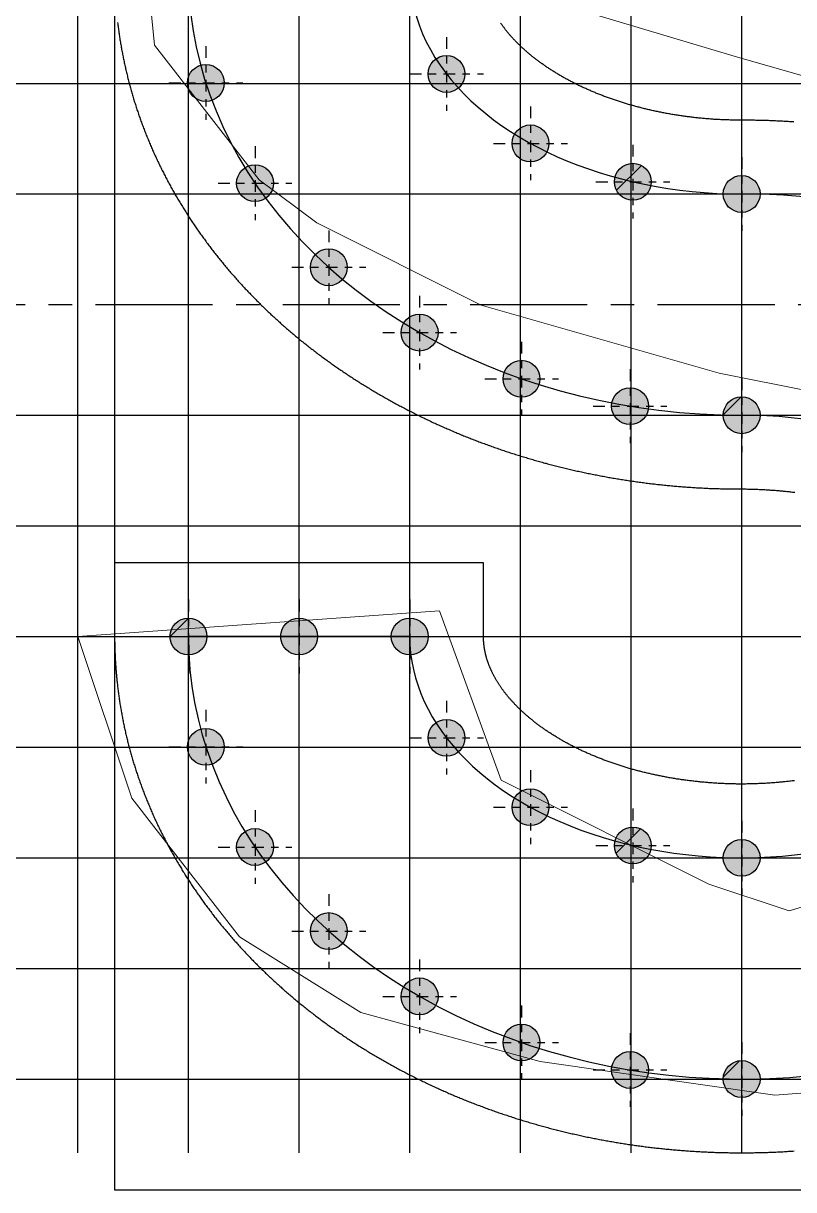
# Model space of a CAD drawing. Header units: millimetres. Extents: x 0 to 4525, y 0 to 244.
# Drawn here: x 143.26 to 153.7, y 25.5 to 41.31 of the extents above; entities that cross this region are included whole.
import ezdxf

# ---------------------------------------------------------------- set-up
doc = ezdxf.new("R2010")
doc.units = ezdxf.units.MM
doc.linetypes.add('CENTER', pattern=[50.8, 31.75, -6.35, 6.35, -6.35])
for name, color, linetype in [('pixel lines', 170, 'Continuous'), ('PixelCenter', 116, 'Continuous'), ('Pixels', 90, 'Continuous')]:
    doc.layers.add(name, color=color, linetype=linetype)
doc.layers.get('0').off()

# ---------------------------------------------------------------- blocks, each defined once
blk = doc.blocks.new('*U72')
at = {"layer": 'pixel lines'}
blk.add_line((56, -22), (56, 2), dxfattribs=at)
blk = doc.blocks.new('*U73')
at = {"layer": 'Pixels', "color": 0, "linetype": 'ByBlock', "lineweight": -2, "transparency": 16777216}
for p in [(88, 48), (89.5, 48), (91, 48), (92.5, 48), (94, 48), (95.5, 48), (97, 48)]:
    blk.add_blockref('*U72', p, dxfattribs=at)
blk = doc.blocks.new('Pixel')
h = blk.add_hatch(color=256)
h.paths.add_polyline_path([(0, 0.25), (0, 0), (0.25, 0, 0.414214)], flags=17)
edge = h.paths.add_edge_path()
edge.add_arc((0, 0), 0.25, 0, 360)
h = blk.add_hatch()
h.set_pattern_fill('ANSI38', color=256, style=0)
edge = h.paths.add_edge_path()
edge.add_arc((0, 0), 0.25, 0, 360)
h = blk.add_hatch(color=1)
h.paths.add_polyline_path([(0, 0.25), (0, 0), (0.25, 0, 0.414214)])
h.paths.add_polyline_path([(0, 0.25, 0.414214), (-0.25, 0), (0, 0)])
h.paths.add_polyline_path([(0, 0), (-0.25, 0, 0.414214), (0, -0.25)])
h.paths.add_polyline_path([(0.25, 0), (0, 0), (0, -0.25, 0.414214)])
at = {"layer": 'PixelCenter', "linetype": 'CENTER', "ltscale": 0.005}
for p, q in [((0, 0.5), (0, -0.5)), ((-0.5, 0), (0.5, 0))]:
    blk.add_line(p, q, dxfattribs=at)
at = {"layer": 'Pixels'}
blk.add_circle((0, 0), 0.25, dxfattribs=at)

msp = doc.modelspace()

# ---------------------------------------------------------------- linework, layer by layer
at = {"layer": 'Pixels'}
for p, q in [((129, 40.5), (188.567, 40.5)), ((129, 39), (186.624, 39)), ((129, 36), (185.809, 36)), ((129, 34.5), (185.934, 34.5)), ((129, 33), (185.37, 33)), ((129, 31.5), (185.621, 31.5)), ((129, 30), (185.872, 30)), ((129, 28.5), (186.373, 28.5)), ((129, 27), (185.746, 27))]:
    msp.add_line(p, q, dxfattribs=at)
at = {"layer": 'Pixels', "color": 180, "linetype": 'CENTER', "ltscale": 0.05}
msp.add_line((129, 37.5), (186.122, 37.5), dxfattribs=at)
at = {"layer": 'Pixels'}
for points in [[(144.5, 25.5), (161.5, 25.5), (161.5, 49.5), (144.5, 49.5)], [(145.5, 33), (148.5, 33)]]:
    msp.add_lwpolyline(points, close=True, dxfattribs=at)
at = {"layer": 'Pixels', "lineweight": 0}
for points in [[(144.845, 42.985), (145.042, 41.016), (146.46, 39.194), (147.239, 38.609), (149.47, 37.493), (152.696, 36.572), (153.944, 36.322)], [(156.263, 39.906), (152.898, 40.868), (150.082, 41.713)], [(156.788, 30.224), (153.642, 29.28), (152.555, 29.642), (149.74, 31.05), (148.904, 33.35), (144, 33), (144.731, 30.808), (146.193, 28.927), (147.835, 27.901), (150.268, 27.238), (153.451, 26.783), (156.319, 27.004)]]:
    msp.add_lwpolyline(points, dxfattribs=at)
at = {"layer": 'Pixels'}
for points in [[(144.54, 41.323), (144.542, 41.306), (144.544, 41.29), (144.546, 41.273), (144.548, 41.257), (144.55, 41.24), (144.553, 41.224), (144.555, 41.207), (144.557, 41.191), (144.56, 41.174), (144.562, 41.157), (144.564, 41.141), (144.567, 41.124), (144.569, 41.108), (144.572, 41.091), (144.575, 41.075), (144.577, 41.058), (144.58, 41.042), (144.583, 41.025), (144.586, 41.009), (144.589, 40.992), (144.592, 40.976), (144.594, 40.96), (144.598, 40.943), (144.601, 40.927), (144.604, 40.91), (144.607, 40.894), (144.61, 40.877), (144.613, 40.861), (144.617, 40.845), (144.62, 40.828), (144.623, 40.812), (144.627, 40.795), (144.63, 40.779), (144.634, 40.763), (144.637, 40.746), (144.641, 40.73), (144.645, 40.714), (144.648, 40.697), (144.652, 40.681), (144.656, 40.665), (144.66, 40.648), (144.664, 40.632), (144.668, 40.616), (144.672, 40.599), (144.676, 40.583), (144.68, 40.567), (144.684, 40.551), (144.688, 40.534), (144.692, 40.518), (144.696, 40.502), (144.701, 40.486), (144.705, 40.469), (144.71, 40.453), (144.714, 40.437), (144.719, 40.421), (144.723, 40.405), (144.728, 40.389), (144.732, 40.372), (144.737, 40.356), (144.742, 40.34), (144.746, 40.324), (144.751, 40.308), (144.756, 40.292), (144.761, 40.276), (144.766, 40.26), (144.771, 40.244), (144.776, 40.228), (144.781, 40.211), (144.786, 40.195), (144.791, 40.179), (144.797, 40.163), (144.802, 40.147), (144.807, 40.131), (144.812, 40.116), (144.818, 40.1), (144.823, 40.084), (144.829, 40.068), (144.834, 40.052), (144.84, 40.036), (144.846, 40.02), (144.851, 40.004), (144.857, 39.988), (144.863, 39.972), (144.868, 39.957), (144.874, 39.941), (144.88, 39.925), (144.886, 39.909), (144.892, 39.893), (144.898, 39.878), (144.904, 39.862), (144.91, 39.846), (144.916, 39.83), (144.923, 39.815), (144.929, 39.799), (144.935, 39.783), (144.942, 39.768), (144.948, 39.752), (144.954, 39.736), (144.961, 39.721), (144.967, 39.705), (144.974, 39.689), (144.98, 39.674), (144.987, 39.658), (144.994, 39.643), (145.001, 39.627), (145.007, 39.612), (145.014, 39.596), (145.021, 39.581), (145.028, 39.565), (145.035, 39.55), (145.042, 39.534), (145.049, 39.519), (145.056, 39.504), (145.063, 39.488), (145.07, 39.473), (145.077, 39.457), (145.085, 39.442), (145.092, 39.427), (145.099, 39.411), (145.107, 39.396), (145.114, 39.381), (145.122, 39.366), (145.129, 39.35), (145.137, 39.335), (145.144, 39.32), (145.152, 39.305), (145.16, 39.29), (145.167, 39.274), (145.175, 39.259), (145.183, 39.244), (145.191, 39.229), (145.199, 39.214), (145.207, 39.199), (145.215, 39.184), (145.223, 39.169), (145.231, 39.154), (145.239, 39.139), (145.247, 39.124), (145.255, 39.109), (145.263, 39.094), (145.272, 39.079), (145.28, 39.064), (145.288, 39.049), (145.297, 39.034), (145.305, 39.02), (145.313, 39.005), (145.322, 38.99), (145.331, 38.975), (145.339, 38.96), (145.348, 38.946), (145.356, 38.931), (145.365, 38.916), (145.374, 38.901), (145.383, 38.887), (145.392, 38.872), (145.4, 38.857), (145.409, 38.843), (145.418, 38.828), (145.427, 38.814), (145.436, 38.799), (145.445, 38.785), (145.455, 38.77), (145.464, 38.756), (145.473, 38.741), (145.482, 38.727), (145.491, 38.712), (145.501, 38.698), (145.51, 38.683), (145.519, 38.669), (145.529, 38.655), (145.538, 38.64), (145.548, 38.626), (145.557, 38.612), (145.567, 38.597), (145.577, 38.583), (145.586, 38.569), (145.596, 38.555), (145.606, 38.54), (145.616, 38.526), (145.625, 38.512), (145.635, 38.498), (145.645, 38.484), (145.655, 38.47), (145.665, 38.456), (145.675, 38.442), (145.685, 38.428), (145.695, 38.414), (145.705, 38.4), (145.716, 38.386), (145.726, 38.372), (145.736, 38.358), (145.746, 38.344), (145.757, 38.33), (145.767, 38.316), (145.777, 38.302), (145.788, 38.289), (145.798, 38.275), (145.809, 38.261), (145.819, 38.247), (145.83, 38.233), (145.84, 38.22), (145.851, 38.206), (145.862, 38.192), (145.873, 38.179), (145.883, 38.165), (145.894, 38.152), (145.905, 38.138), (145.916, 38.125), (145.927, 38.111), (145.938, 38.097), (145.949, 38.084), (145.96, 38.071), (145.971, 38.057), (145.982, 38.044), (145.993, 38.03), (146.004, 38.017), (146.015, 38.004), (146.027, 37.99), (146.038, 37.977), (146.049, 37.964), (146.06, 37.951), (146.072, 37.937), (146.083, 37.924), (146.095, 37.911), (146.106, 37.898), (146.118, 37.885), (146.129, 37.872), (146.141, 37.858), (146.152, 37.845), (146.164, 37.832), (146.176, 37.819), (146.188, 37.806), (146.199, 37.793), (146.211, 37.781), (146.223, 37.768), (146.235, 37.755), (146.247, 37.742), (146.259, 37.729), (146.271, 37.716), (146.283, 37.703), (146.295, 37.691), (146.307, 37.678), (146.319, 37.665), (146.331, 37.653), (146.343, 37.64), (146.355, 37.627), (146.368, 37.615), (146.38, 37.602), (146.392, 37.59), (146.404, 37.577), (146.417, 37.564), (146.429, 37.552), (146.442, 37.54), (146.454, 37.527), (146.467, 37.515), (146.479, 37.502), (146.492, 37.49), (146.504, 37.478), (146.517, 37.465), (146.53, 37.453), (146.542, 37.441), (146.555, 37.429), (146.568, 37.416), (146.581, 37.404), (146.594, 37.392), (146.606, 37.38), (146.619, 37.368), (146.632, 37.356), (146.645, 37.344), (146.658, 37.332), (146.671, 37.32), (146.684, 37.308), (146.697, 37.296), (146.711, 37.284), (146.724, 37.272), (146.737, 37.26), (146.75, 37.248), (146.763, 37.237), (146.777, 37.225), (146.79, 37.213), (146.803, 37.201), (146.817, 37.19), (146.83, 37.178), (146.844, 37.166), (146.857, 37.155), (146.871, 37.143), (146.884, 37.132), (146.898, 37.12), (146.911, 37.109), (146.925, 37.097), (146.938, 37.086), (146.952, 37.074), (146.966, 37.063), (146.98, 37.052), (146.993, 37.04), (147.007, 37.029), (147.021, 37.018), (147.035, 37.006), (147.049, 36.995), (147.063, 36.984), (147.077, 36.973), (147.091, 36.962), (147.105, 36.951), (147.119, 36.94), (147.133, 36.928), (147.147, 36.917), (147.161, 36.906), (147.175, 36.895), (147.189, 36.885), (147.204, 36.874), (147.218, 36.863), (147.232, 36.852), (147.246, 36.841), (147.261, 36.83), (147.275, 36.819), (147.289, 36.809), (147.304, 36.798), (147.318, 36.787), (147.333, 36.777), (147.347, 36.766), (147.362, 36.755), (147.376, 36.745), (147.391, 36.734), (147.406, 36.724), (147.42, 36.713), (147.435, 36.703), (147.45, 36.692), (147.464, 36.682), (147.479, 36.672), (147.494, 36.661), (147.509, 36.651), (147.523, 36.641), (147.538, 36.63), (147.553, 36.62), (147.568, 36.61), (147.583, 36.6), (147.598, 36.59), (147.613, 36.58), (147.628, 36.57), (147.643, 36.56), (147.658, 36.549), (147.673, 36.539), (147.688, 36.53), (147.703, 36.52), (147.719, 36.51), (147.734, 36.5), (147.749, 36.49), (147.764, 36.48), (147.78, 36.47), (147.795, 36.461), (147.81, 36.451), (147.825, 36.441), (147.841, 36.432), (147.856, 36.422), (147.872, 36.412), (147.887, 36.403), (147.903, 36.393), (147.918, 36.384), (147.934, 36.374), (147.949, 36.365), (147.965, 36.355), (147.98, 36.346), (147.996, 36.337), (148.012, 36.327), (148.027, 36.318), (148.043, 36.309), (148.059, 36.299), (148.074, 36.29), (148.09, 36.281), (148.106, 36.272), (148.122, 36.263), (148.138, 36.254), (148.154, 36.244), (148.169, 36.235), (148.185, 36.226), (148.201, 36.217), (148.217, 36.209), (148.233, 36.2), (148.249, 36.191), (148.265, 36.182), (148.281, 36.173), (148.297, 36.164), (148.313, 36.156), (148.33, 36.147), (148.346, 36.138), (148.362, 36.129), (148.378, 36.121), (148.394, 36.112), (148.41, 36.104), (148.427, 36.095), (148.443, 36.087), (148.459, 36.078), (148.476, 36.07), (148.492, 36.061), (148.508, 36.053), (148.525, 36.044), (148.541, 36.036), (148.558, 36.028), (148.574, 36.02), (148.59, 36.011), (148.607, 36.003), (148.623, 35.995), (148.64, 35.987), (148.657, 35.979), (148.673, 35.971), (148.69, 35.963), (148.706, 35.955), (148.723, 35.947), (148.74, 35.939), (148.756, 35.931), (148.773, 35.923), (148.79, 35.915), (148.806, 35.907), (148.823, 35.899), (148.84, 35.892), (148.857, 35.884), (148.874, 35.876), (148.89, 35.869), (148.907, 35.861), (148.924, 35.853), (148.941, 35.846), (148.958, 35.838), (148.975, 35.831), (148.992, 35.823), (149.009, 35.816), (149.026, 35.809), (149.043, 35.801), (149.06, 35.794), (149.077, 35.787), (149.094, 35.779), (149.111, 35.772), (149.128, 35.765), (149.145, 35.758), (149.163, 35.751), (149.18, 35.743), (149.197, 35.736), (149.214, 35.729), (149.231, 35.722), (149.249, 35.715), (149.266, 35.708), (149.283, 35.702), (149.3, 35.695), (149.318, 35.688), (149.335, 35.681), (149.352, 35.674), (149.37, 35.667), (149.387, 35.661), (149.405, 35.654), (149.422, 35.647), (149.439, 35.641), (149.457, 35.634), (149.474, 35.628), (149.492, 35.621), (149.509, 35.615), (149.527, 35.608), (149.544, 35.602), (149.562, 35.595), (149.58, 35.589), (149.597, 35.583), (149.615, 35.576), (149.632, 35.57), (149.65, 35.564), (149.668, 35.558), (149.685, 35.552), (149.703, 35.546), (149.721, 35.539), (149.738, 35.533), (149.756, 35.527), (149.774, 35.521), (149.792, 35.515), (149.809, 35.51), (149.827, 35.504), (149.845, 35.498), (149.863, 35.492), (149.881, 35.486), (149.899, 35.48), (149.916, 35.475), (149.934, 35.469), (149.952, 35.463), (149.97, 35.458), (149.988, 35.452), (150.006, 35.447), (150.024, 35.441), (150.042, 35.436), (150.06, 35.43), (150.078, 35.425), (150.096, 35.419), (150.114, 35.414), (150.132, 35.409), (150.15, 35.403), (150.168, 35.398), (150.186, 35.393), (150.204, 35.388), (150.222, 35.383), (150.24, 35.378), (150.259, 35.372), (150.277, 35.367), (150.295, 35.362), (150.313, 35.357), (150.331, 35.352), (150.349, 35.348), (150.368, 35.343), (150.386, 35.338), (150.404, 35.333), (150.422, 35.328), (150.441, 35.323), (150.459, 35.319), (150.477, 35.314), (150.495, 35.309), (150.514, 35.305), (150.532, 35.3), (150.55, 35.296), (150.569, 35.291), (150.587, 35.287), (150.605, 35.282), (150.624, 35.278), (150.642, 35.274), (150.661, 35.269), (150.679, 35.265), (150.697, 35.261), (150.716, 35.256), (150.734, 35.252), (150.753, 35.248), (150.771, 35.244), (150.79, 35.24), (150.808, 35.236), (150.827, 35.232), (150.845, 35.228), (150.864, 35.224), (150.882, 35.22), (150.901, 35.216), (150.919, 35.212), (150.938, 35.208), (150.956, 35.204), (150.975, 35.201), (150.994, 35.197), (151.012, 35.193), (151.031, 35.19), (151.049, 35.186), (151.068, 35.182), (151.087, 35.179), (151.105, 35.175), (151.124, 35.172), (151.143, 35.168), (151.161, 35.165), (151.18, 35.162), (151.199, 35.158), (151.217, 35.155), (151.236, 35.152), (151.255, 35.149), (151.273, 35.145), (151.292, 35.142), (151.311, 35.139), (151.33, 35.136), (151.348, 35.133), (151.367, 35.13), (151.386, 35.127), (151.405, 35.124), (151.424, 35.121), (151.442, 35.118), (151.461, 35.115), (151.48, 35.112), (151.499, 35.11), (151.518, 35.107), (151.536, 35.104), (151.555, 35.101), (151.574, 35.099), (151.593, 35.096), (151.612, 35.094), (151.631, 35.091), (151.649, 35.089), (151.668, 35.086), (151.687, 35.084), (151.706, 35.081), (151.725, 35.079), (151.744, 35.076), (151.763, 35.074), (151.782, 35.072), (151.801, 35.07), (151.82, 35.068), (151.838, 35.065), (151.857, 35.063), (151.876, 35.061), (151.895, 35.059), (151.914, 35.057), (151.933, 35.055), (151.952, 35.053), (151.971, 35.051), (151.99, 35.049), (152.009, 35.047), (152.028, 35.046), (152.047, 35.044), (152.066, 35.042), (152.085, 35.04), (152.104, 35.039), (152.123, 35.037), (152.142, 35.036), (152.161, 35.034), (152.18, 35.032), (152.199, 35.031), (152.218, 35.03), (152.237, 35.028), (152.256, 35.027), (152.275, 35.025), (152.294, 35.024), (152.313, 35.023), (152.332, 35.022), (152.351, 35.02), (152.37, 35.019), (152.389, 35.018), (152.408, 35.017), (152.427, 35.016), (152.447, 35.015), (152.466, 35.014), (152.485, 35.013), (152.504, 35.012), (152.523, 35.011), (152.542, 35.01), (152.561, 35.009), (152.58, 35.009), (152.599, 35.008), (152.618, 35.007), (152.637, 35.006), (152.656, 35.006), (152.675, 35.005), (152.694, 35.005), (152.714, 35.004), (152.733, 35.003), (152.752, 35.003), (152.771, 35.003), (152.79, 35.002), (152.809, 35.002), (152.828, 35.001), (152.847, 35.001), (152.866, 35.001), (152.885, 35.001), (152.905, 35), (152.924, 35), (152.943, 35), (152.962, 35), (152.981, 35), (153, 35), (153.016, 35), (153.031, 35), (153.047, 35), (153.063, 35), (153.079, 34.999), (153.094, 34.999), (153.11, 34.999), (153.126, 34.999), (153.142, 34.998), (153.157, 34.998), (153.173, 34.997), (153.189, 34.997), (153.205, 34.996), (153.22, 34.996), (153.236, 34.995), (153.252, 34.994), (153.267, 34.994), (153.283, 34.993), (153.299, 34.992), (153.315, 34.991), (153.33, 34.99), (153.346, 34.99), (153.362, 34.989), (153.377, 34.988), (153.393, 34.986), (153.408, 34.985), (153.424, 34.984), (153.44, 34.983), (153.455, 34.982), (153.471, 34.981), (153.487, 34.979), (153.502, 34.978), (153.518, 34.976), (153.533, 34.975), (153.549, 34.974), (153.564, 34.972), (153.58, 34.97), (153.595, 34.969), (153.611, 34.967), (153.626, 34.966), (153.642, 34.964), (153.657, 34.962), (153.673, 34.96), (153.688, 34.958), (153.703, 34.956), (153.719, 34.955)], [(153.706, 39.976), (153.687, 39.977), (153.668, 39.978), (153.649, 39.98), (153.63, 39.981), (153.611, 39.982), (153.592, 39.983), (153.573, 39.984), (153.553, 39.985), (153.534, 39.986), (153.515, 39.987), (153.496, 39.988), (153.477, 39.989), (153.458, 39.99), (153.439, 39.991), (153.42, 39.991), (153.401, 39.992), (153.382, 39.993), (153.363, 39.994), (153.344, 39.994), (153.325, 39.995), (153.306, 39.995), (153.286, 39.996), (153.267, 39.997), (153.248, 39.997), (153.229, 39.997), (153.21, 39.998), (153.191, 39.998), (153.172, 39.999), (153.153, 39.999), (153.134, 39.999), (153.115, 39.999), (153.095, 40), (153.076, 40), (153.057, 40), (153.038, 40), (153.019, 40), (153, 40), (152.984, 40), (152.969, 40), (152.953, 40), (152.937, 40), (152.921, 40.001), (152.906, 40.001), (152.89, 40.001), (152.874, 40.001), (152.858, 40.002), (152.843, 40.002), (152.827, 40.003), (152.811, 40.003), (152.795, 40.004), (152.78, 40.004), (152.764, 40.005), (152.748, 40.006), (152.733, 40.006), (152.717, 40.007), (152.701, 40.008), (152.685, 40.009), (152.67, 40.01), (152.654, 40.01), (152.638, 40.011), (152.623, 40.012), (152.607, 40.014), (152.592, 40.015), (152.576, 40.016), (152.56, 40.017), (152.545, 40.018), (152.529, 40.019), (152.513, 40.021), (152.498, 40.022), (152.482, 40.024), (152.467, 40.025), (152.451, 40.026), (152.436, 40.028), (152.42, 40.03), (152.405, 40.031), (152.389, 40.033), (152.374, 40.034), (152.358, 40.036), (152.343, 40.038), (152.327, 40.04), (152.312, 40.042), (152.297, 40.044), (152.281, 40.045), (152.266, 40.047), (152.25, 40.049), (152.235, 40.052), (152.22, 40.054), (152.204, 40.056), (152.189, 40.058), (152.174, 40.06), (152.159, 40.062), (152.143, 40.065), (152.128, 40.067), (152.113, 40.07), (152.098, 40.072), (152.083, 40.074), (152.067, 40.077), (152.052, 40.079), (152.037, 40.082), (152.022, 40.085), (152.007, 40.087), (151.992, 40.09), (151.977, 40.093), (151.962, 40.096), (151.947, 40.099), (151.932, 40.101), (151.917, 40.104), (151.902, 40.107), (151.887, 40.11), (151.872, 40.113), (151.858, 40.116), (151.843, 40.12), (151.828, 40.123), (151.813, 40.126), (151.799, 40.129), (151.784, 40.132), (151.769, 40.136), (151.755, 40.139), (151.74, 40.142), (151.725, 40.146), (151.711, 40.149), (151.696, 40.153), (151.682, 40.156), (151.667, 40.16), (151.653, 40.164), (151.638, 40.167), (151.624, 40.171), (151.61, 40.175), (151.595, 40.179), (151.581, 40.182), (151.567, 40.186), (151.552, 40.19), (151.538, 40.194), (151.524, 40.198), (151.51, 40.202), (151.496, 40.206), (151.482, 40.21), (151.468, 40.214), (151.454, 40.218), (151.44, 40.223), (151.426, 40.227), (151.412, 40.231), (151.398, 40.235), (151.384, 40.24), (151.37, 40.244), (151.357, 40.248), (151.343, 40.253), (151.329, 40.257), (151.315, 40.262), (151.302, 40.266), (151.288, 40.271), (151.275, 40.275), (151.261, 40.28), (151.248, 40.285), (151.234, 40.289), (151.221, 40.294), (151.208, 40.299), (151.194, 40.304), (151.181, 40.308), (151.168, 40.313), (151.154, 40.318), (151.141, 40.323), (151.128, 40.328), (151.115, 40.333), (151.102, 40.338), (151.089, 40.343), (151.076, 40.348), (151.063, 40.353), (151.05, 40.358), (151.037, 40.364), (151.025, 40.369), (151.012, 40.374), (150.999, 40.379), (150.987, 40.385), (150.974, 40.39), (150.961, 40.395), (150.949, 40.401), (150.936, 40.406), (150.924, 40.412), (150.911, 40.417), (150.899, 40.423), (150.887, 40.428), (150.875, 40.434), (150.862, 40.439), (150.85, 40.445), (150.838, 40.45), (150.826, 40.456), (150.814, 40.462), (150.802, 40.468), (150.79, 40.473), (150.778, 40.479), (150.766, 40.485), (150.755, 40.491), (150.743, 40.497), (150.731, 40.503), (150.72, 40.508), (150.708, 40.514), (150.696, 40.52), (150.685, 40.526), (150.674, 40.532), (150.662, 40.538), (150.651, 40.544), (150.64, 40.551), (150.628, 40.557), (150.617, 40.563), (150.606, 40.569), (150.595, 40.575), (150.584, 40.581), (150.573, 40.588), (150.562, 40.594), (150.551, 40.6), (150.54, 40.606), (150.53, 40.613), (150.519, 40.619), (150.508, 40.625), (150.498, 40.632), (150.487, 40.638), (150.477, 40.645), (150.466, 40.651), (150.456, 40.657), (150.445, 40.664), (150.435, 40.67), (150.425, 40.677), (150.415, 40.683), (150.405, 40.69), (150.395, 40.697), (150.385, 40.703), (150.375, 40.71), (150.365, 40.716), (150.355, 40.723), (150.345, 40.73), (150.335, 40.736), (150.326, 40.743), (150.316, 40.75), (150.307, 40.756), (150.297, 40.763), (150.288, 40.77), (150.278, 40.777), (150.269, 40.783), (150.26, 40.79), (150.25, 40.797), (150.241, 40.804), (150.232, 40.811), (150.223, 40.817), (150.214, 40.824), (150.205, 40.831), (150.196, 40.838), (150.187, 40.845), (150.179, 40.852), (150.17, 40.859), (150.161, 40.866), (150.153, 40.873), (150.144, 40.88), (150.136, 40.887), (150.127, 40.893), (150.119, 40.9), (150.111, 40.907), (150.102, 40.914), (150.094, 40.921), (150.086, 40.928), (150.078, 40.935), (150.07, 40.942), (150.062, 40.949), (150.054, 40.957), (150.046, 40.964), (150.039, 40.971), (150.031, 40.978), (150.023, 40.985), (150.016, 40.992), (150.008, 40.999), (150.001, 41.006), (149.993, 41.013), (149.986, 41.02), (149.979, 41.027), (149.972, 41.034), (149.964, 41.041), (149.957, 41.049), (149.95, 41.056), (149.943, 41.063), (149.936, 41.07), (149.93, 41.077), (149.923, 41.084), (149.916, 41.091), (149.909, 41.098), (149.903, 41.105), (149.896, 41.113), (149.89, 41.12), (149.883, 41.127), (149.877, 41.134), (149.871, 41.141), (149.865, 41.148), (149.858, 41.155), (149.852, 41.162), (149.846, 41.169), (149.84, 41.177), (149.834, 41.184), (149.828, 41.191), (149.823, 41.198), (149.817, 41.205), (149.811, 41.212), (149.805, 41.219), (149.8, 41.226), (149.794, 41.233), (149.789, 41.24), (149.783, 41.248), (149.778, 41.255), (149.773, 41.262), (149.767, 41.269), (149.762, 41.276), (149.757, 41.283), (149.752, 41.29), (149.747, 41.297), (149.742, 41.304), (149.737, 41.311), (149.732, 41.318)], [(153.714, 31.045), (153.698, 31.043), (153.683, 31.041), (153.667, 31.04), (153.652, 31.038), (153.637, 31.036), (153.621, 31.034), (153.606, 31.033), (153.59, 31.031), (153.575, 31.029), (153.559, 31.028), (153.543, 31.026), (153.528, 31.025), (153.512, 31.023), (153.497, 31.022), (153.481, 31.021), (153.466, 31.019), (153.45, 31.018), (153.434, 31.017), (153.419, 31.016), (153.403, 31.015), (153.388, 31.013), (153.372, 31.012), (153.356, 31.011), (153.341, 31.01), (153.325, 31.009), (153.309, 31.009), (153.294, 31.008), (153.278, 31.007), (153.262, 31.006), (153.246, 31.005), (153.231, 31.005), (153.215, 31.004), (153.199, 31.004), (153.184, 31.003), (153.168, 31.003), (153.152, 31.002), (153.136, 31.002), (153.121, 31.001), (153.105, 31.001), (153.089, 31.001), (153.073, 31.001), (153.058, 31), (153.042, 31), (153.026, 31), (153.01, 31), (152.995, 31), (152.979, 31), (152.963, 31), (152.948, 31), (152.932, 31), (152.916, 31.001), (152.9, 31.001), (152.885, 31.001), (152.869, 31.002), (152.853, 31.002), (152.837, 31.002), (152.822, 31.003), (152.806, 31.003), (152.79, 31.004), (152.774, 31.004), (152.759, 31.005), (152.743, 31.006), (152.727, 31.007), (152.712, 31.007), (152.696, 31.008), (152.68, 31.009), (152.665, 31.01), (152.649, 31.011), (152.633, 31.012), (152.618, 31.013), (152.602, 31.014), (152.586, 31.015), (152.571, 31.016), (152.555, 31.018), (152.54, 31.019), (152.524, 31.02), (152.508, 31.021), (152.493, 31.023), (152.477, 31.024), (152.462, 31.026), (152.446, 31.027), (152.431, 31.029), (152.415, 31.03), (152.4, 31.032), (152.384, 31.034), (152.369, 31.035), (152.353, 31.037), (152.338, 31.039), (152.322, 31.041), (152.307, 31.043), (152.291, 31.045), (152.276, 31.046), (152.261, 31.048), (152.245, 31.051), (152.23, 31.053), (152.215, 31.055), (152.199, 31.057), (152.184, 31.059), (152.169, 31.061), (152.154, 31.064), (152.138, 31.066), (152.123, 31.068), (152.108, 31.071), (152.093, 31.073), (152.078, 31.076), (152.062, 31.078), (152.047, 31.081), (152.032, 31.083), (152.017, 31.086), (152.002, 31.089), (151.987, 31.092), (151.972, 31.094), (151.957, 31.097), (151.942, 31.1), (151.927, 31.103), (151.912, 31.106), (151.897, 31.109), (151.882, 31.112), (151.868, 31.115), (151.853, 31.118), (151.838, 31.121), (151.823, 31.124), (151.808, 31.127), (151.794, 31.131), (151.779, 31.134), (151.764, 31.137), (151.75, 31.141), (151.735, 31.144), (151.721, 31.147), (151.706, 31.151), (151.691, 31.154), (151.677, 31.158), (151.662, 31.161), (151.648, 31.165), (151.634, 31.169), (151.619, 31.172), (151.605, 31.176), (151.591, 31.18), (151.576, 31.184), (151.562, 31.188), (151.548, 31.191), (151.534, 31.195), (151.519, 31.199), (151.505, 31.203), (151.491, 31.207), (151.477, 31.211), (151.463, 31.216), (151.449, 31.22), (151.435, 31.224), (151.421, 31.228), (151.407, 31.232), (151.393, 31.237), (151.379, 31.241), (151.366, 31.245), (151.352, 31.25), (151.338, 31.254), (151.324, 31.259), (151.311, 31.263), (151.297, 31.268), (151.284, 31.272), (151.27, 31.277), (151.257, 31.281), (151.243, 31.286), (151.23, 31.291), (151.216, 31.296), (151.203, 31.3), (151.19, 31.305), (151.176, 31.31), (151.163, 31.315), (151.15, 31.32), (151.137, 31.325), (151.124, 31.33), (151.111, 31.335), (151.098, 31.34), (151.085, 31.345), (151.072, 31.35), (151.059, 31.355), (151.046, 31.36), (151.033, 31.365), (151.02, 31.371), (151.008, 31.376), (150.995, 31.381), (150.982, 31.386), (150.97, 31.392), (150.957, 31.397), (150.945, 31.403), (150.932, 31.408), (150.92, 31.413), (150.907, 31.419), (150.895, 31.424), (150.883, 31.43), (150.871, 31.436), (150.858, 31.441), (150.846, 31.447), (150.834, 31.452), (150.822, 31.458), (150.81, 31.464), (150.798, 31.47), (150.786, 31.475), (150.774, 31.481), (150.763, 31.487), (150.751, 31.493), (150.739, 31.499), (150.727, 31.505), (150.716, 31.51), (150.704, 31.516), (150.693, 31.522), (150.681, 31.528), (150.67, 31.534), (150.658, 31.54), (150.647, 31.546), (150.636, 31.553), (150.625, 31.559), (150.613, 31.565), (150.602, 31.571), (150.591, 31.577), (150.58, 31.583), (150.569, 31.59), (150.558, 31.596), (150.547, 31.602), (150.537, 31.608), (150.526, 31.615), (150.515, 31.621), (150.505, 31.627), (150.494, 31.634), (150.483, 31.64), (150.473, 31.647), (150.462, 31.653), (150.452, 31.659), (150.442, 31.666), (150.432, 31.672), (150.421, 31.679), (150.411, 31.686), (150.401, 31.692), (150.391, 31.699), (150.381, 31.705), (150.371, 31.712), (150.361, 31.718), (150.351, 31.725), (150.342, 31.732), (150.332, 31.738), (150.322, 31.745), (150.313, 31.752), (150.303, 31.759), (150.294, 31.765), (150.284, 31.772), (150.275, 31.779), (150.266, 31.786), (150.256, 31.792), (150.247, 31.799), (150.238, 31.806), (150.229, 31.813), (150.22, 31.82), (150.211, 31.827), (150.202, 31.833), (150.193, 31.84), (150.184, 31.847), (150.176, 31.854), (150.167, 31.861), (150.158, 31.868), (150.15, 31.875), (150.141, 31.882), (150.133, 31.889), (150.125, 31.896), (150.116, 31.903), (150.108, 31.91), (150.1, 31.917), (150.092, 31.924), (150.083, 31.931), (150.075, 31.938), (150.067, 31.945), (150.06, 31.952), (150.052, 31.959), (150.044, 31.966), (150.036, 31.973), (150.028, 31.98), (150.021, 31.987), (150.013, 31.994), (150.006, 32.001), (149.998, 32.008), (149.991, 32.015), (149.984, 32.023), (149.976, 32.03), (149.969, 32.037), (149.962, 32.044), (149.955, 32.051), (149.948, 32.058), (149.941, 32.065), (149.934, 32.072), (149.927, 32.079), (149.921, 32.087), (149.914, 32.094), (149.907, 32.101), (149.901, 32.108), (149.894, 32.115), (149.888, 32.122), (149.881, 32.129), (149.875, 32.136), (149.869, 32.144), (149.862, 32.151), (149.856, 32.158), (149.85, 32.165), (149.844, 32.172), (149.838, 32.179), (149.832, 32.186), (149.826, 32.193), (149.82, 32.2), (149.815, 32.208), (149.809, 32.215), (149.803, 32.222), (149.798, 32.229), (149.792, 32.236), (149.787, 32.243), (149.781, 32.25), (149.776, 32.257), (149.771, 32.264), (149.766, 32.271), (149.76, 32.278), (149.755, 32.285), (149.75, 32.292), (149.745, 32.3), (149.74, 32.307), (149.735, 32.314), (149.731, 32.321), (149.726, 32.328), (149.721, 32.335), (149.716, 32.342), (149.712, 32.349), (149.707, 32.356), (149.703, 32.363), (149.698, 32.37), (149.694, 32.377), (149.69, 32.384), (149.685, 32.391), (149.681, 32.397), (149.677, 32.404), (149.673, 32.411), (149.669, 32.418), (149.665, 32.425), (149.661, 32.432), (149.657, 32.439), (149.653, 32.446), (149.649, 32.453), (149.646, 32.46), (149.642, 32.466), (149.638, 32.473), (149.635, 32.48), (149.631, 32.487), (149.628, 32.494), (149.624, 32.501), (149.621, 32.507), (149.618, 32.514), (149.614, 32.521), (149.611, 32.528), (149.608, 32.534), (149.605, 32.541), (149.602, 32.548), (149.599, 32.555), (149.596, 32.561), (149.593, 32.568), (149.59, 32.575), (149.587, 32.581), (149.585, 32.588), (149.582, 32.595), (149.579, 32.601), (149.577, 32.608), (149.574, 32.614), (149.572, 32.621), (149.569, 32.628), (149.567, 32.634), (149.564, 32.641), (149.562, 32.647), (149.56, 32.654), (149.557, 32.66), (149.555, 32.667), (149.553, 32.673), (149.551, 32.68), (149.549, 32.686), (149.547, 32.693), (149.545, 32.699), (149.543, 32.706), (149.541, 32.712), (149.539, 32.718), (149.538, 32.725), (149.536, 32.731), (149.534, 32.738), (149.532, 32.744), (149.531, 32.75), (149.529, 32.757), (149.528, 32.763), (149.526, 32.769), (149.525, 32.776), (149.523, 32.782), (149.522, 32.788), (149.521, 32.795), (149.52, 32.801), (149.518, 32.807), (149.517, 32.814), (149.516, 32.82), (149.515, 32.826), (149.514, 32.832), (149.513, 32.839), (149.512, 32.845), (149.511, 32.851), (149.51, 32.857), (149.509, 32.864), (149.508, 32.87), (149.507, 32.876), (149.507, 32.882), (149.506, 32.889), (149.505, 32.895), (149.505, 32.901), (149.504, 32.907), (149.504, 32.913), (149.503, 32.92), (149.503, 32.926), (149.502, 32.932), (149.502, 32.938), (149.501, 32.944), (149.501, 32.951), (149.501, 32.957), (149.501, 32.963), (149.5, 32.969), (149.5, 32.975), (149.5, 32.982), (149.5, 32.988), (149.5, 32.994), (149.5, 33), (149.5, 34), (144.5, 34), (144.5, 33), (144.5, 32.983), (144.5, 32.967), (144.5, 32.95), (144.5, 32.933), (144.501, 32.917), (144.501, 32.9), (144.501, 32.883), (144.502, 32.867), (144.502, 32.85), (144.502, 32.833), (144.503, 32.817), (144.503, 32.8), (144.504, 32.783), (144.505, 32.767), (144.505, 32.75), (144.506, 32.733), (144.507, 32.717), (144.508, 32.7), (144.509, 32.683), (144.51, 32.667), (144.511, 32.65), (144.512, 32.633), (144.513, 32.617), (144.514, 32.6), (144.515, 32.583), (144.516, 32.567), (144.518, 32.55), (144.519, 32.533), (144.52, 32.517), (144.522, 32.5), (144.523, 32.483), (144.525, 32.467), (144.526, 32.45), (144.528, 32.434), (144.529, 32.417), (144.531, 32.4), (144.533, 32.384), (144.535, 32.367), (144.537, 32.351), (144.538, 32.334), (144.54, 32.317), (144.542, 32.301), (144.544, 32.284), (144.546, 32.268), (144.549, 32.251), (144.551, 32.235), (144.553, 32.218), (144.555, 32.201), (144.558, 32.185), (144.56, 32.168), (144.562, 32.152), (144.565, 32.135), (144.567, 32.119), (144.57, 32.102), (144.572, 32.086), (144.575, 32.069), (144.578, 32.053), (144.581, 32.036), (144.583, 32.02), (144.586, 32.003), (144.589, 31.987), (144.592, 31.97), (144.595, 31.954), (144.598, 31.937), (144.601, 31.921), (144.604, 31.904), (144.607, 31.888), (144.611, 31.872), (144.614, 31.855), (144.617, 31.839), (144.621, 31.822), (144.624, 31.806), (144.627, 31.79), (144.631, 31.773), (144.634, 31.757), (144.638, 31.74), (144.642, 31.724), (144.645, 31.708), (144.649, 31.691), (144.653, 31.675), (144.657, 31.659), (144.66, 31.642), (144.664, 31.626), (144.668, 31.61), (144.672, 31.594), (144.676, 31.577), (144.68, 31.561), (144.685, 31.545), (144.689, 31.529), (144.693, 31.512), (144.697, 31.496), (144.702, 31.48), (144.706, 31.464), (144.71, 31.447), (144.715, 31.431), (144.719, 31.415), (144.724, 31.399), (144.729, 31.383), (144.733, 31.367), (144.738, 31.351), (144.743, 31.334), (144.748, 31.318), (144.752, 31.302), (144.757, 31.286), (144.762, 31.27), (144.767, 31.254), (144.772, 31.238), (144.777, 31.222), (144.782, 31.206), (144.787, 31.19), (144.793, 31.174), (144.798, 31.158), (144.803, 31.142), (144.809, 31.126), (144.814, 31.11), (144.819, 31.094), (144.825, 31.078), (144.83, 31.062), (144.836, 31.046), (144.842, 31.031), (144.847, 31.015), (144.853, 30.999), (144.859, 30.983), (144.864, 30.967), (144.87, 30.951), (144.876, 30.935), (144.882, 30.92), (144.888, 30.904), (144.894, 30.888), (144.9, 30.872), (144.906, 30.857), (144.912, 30.841), (144.919, 30.825), (144.925, 30.81), (144.931, 30.794), (144.937, 30.778), (144.944, 30.763), (144.95, 30.747), (144.957, 30.731), (144.963, 30.716), (144.97, 30.7), (144.976, 30.685), (144.983, 30.669), (144.99, 30.653), (144.996, 30.638), (145.003, 30.622), (145.01, 30.607), (145.017, 30.591), (145.024, 30.576), (145.03, 30.56), (145.037, 30.545), (145.044, 30.53), (145.051, 30.514), (145.059, 30.499), (145.066, 30.483), (145.073, 30.468), (145.08, 30.453), (145.087, 30.437), (145.095, 30.422), (145.102, 30.407), (145.109, 30.391), (145.117, 30.376), (145.124, 30.361), (145.132, 30.346), (145.14, 30.33), (145.147, 30.315), (145.155, 30.3), (145.162, 30.285), (145.17, 30.27), (145.178, 30.255), (145.186, 30.24), (145.194, 30.224), (145.202, 30.209), (145.21, 30.194), (145.218, 30.179), (145.226, 30.164), (145.234, 30.149), (145.242, 30.134), (145.25, 30.119), (145.258, 30.104), (145.266, 30.089), (145.275, 30.074), (145.283, 30.059), (145.291, 30.045), (145.3, 30.03), (145.308, 30.015), (145.317, 30), (145.325, 29.985), (145.334, 29.97), (145.342, 29.956), (145.351, 29.941), (145.36, 29.926), (145.368, 29.911), (145.377, 29.897), (145.386, 29.882), (145.395, 29.867), (145.404, 29.853), (145.412, 29.838), (145.421, 29.824), (145.43, 29.809), (145.44, 29.794), (145.449, 29.78), (145.458, 29.765), (145.467, 29.751), (145.476, 29.736), (145.485, 29.722), (145.495, 29.707), (145.504, 29.693), (145.513, 29.679), (145.523, 29.664), (145.532, 29.65), (145.542, 29.635), (145.551, 29.621), (145.561, 29.607), (145.57, 29.593), (145.58, 29.578), (145.59, 29.564), (145.599, 29.55), (145.609, 29.536), (145.619, 29.521), (145.629, 29.507), (145.639, 29.493), (145.648, 29.479), (145.658, 29.465), (145.668, 29.451), (145.678, 29.437), (145.688, 29.423), (145.699, 29.409), (145.709, 29.395), (145.719, 29.381), (145.729, 29.367), (145.739, 29.353), (145.75, 29.339), (145.76, 29.325), (145.77, 29.311), (145.781, 29.297), (145.791, 29.284), (145.802, 29.27), (145.812, 29.256), (145.823, 29.242), (145.833, 29.229), (145.844, 29.215), (145.855, 29.201), (145.865, 29.188), (145.876, 29.174), (145.887, 29.16), (145.898, 29.147), (145.908, 29.133), (145.919, 29.12), (145.93, 29.106), (145.941, 29.093), (145.952, 29.079), (145.963, 29.066), (145.974, 29.052), (145.985, 29.039), (145.996, 29.026), (146.008, 29.012), (146.019, 28.999), (146.03, 28.986), (146.041, 28.972), (146.053, 28.959), (146.064, 28.946), (146.075, 28.933), (146.087, 28.919), (146.098, 28.906), (146.11, 28.893), (146.121, 28.88), (146.133, 28.867), (146.145, 28.854), (146.156, 28.841), (146.168, 28.828), (146.18, 28.815), (146.191, 28.802), (146.203, 28.789), (146.215, 28.776), (146.227, 28.763), (146.239, 28.75), (146.251, 28.737), (146.263, 28.725), (146.275, 28.712), (146.287, 28.699), (146.299, 28.686), (146.311, 28.674), (146.323, 28.661), (146.335, 28.648), (146.347, 28.636), (146.359, 28.623), (146.372, 28.61), (146.384, 28.598), (146.396, 28.585), (146.409, 28.573), (146.421, 28.56), (146.433, 28.548), (146.446, 28.535), (146.458, 28.523), (146.471, 28.511), (146.483, 28.498), (146.496, 28.486), (146.509, 28.474), (146.521, 28.461), (146.534, 28.449), (146.547, 28.437), (146.559, 28.425), (146.572, 28.412), (146.585, 28.4), (146.598, 28.388), (146.611, 28.376), (146.624, 28.364), (146.637, 28.352), (146.65, 28.34), (146.663, 28.328), (146.676, 28.316), (146.689, 28.304), (146.702, 28.292), (146.715, 28.28), (146.728, 28.268), (146.741, 28.257), (146.755, 28.245), (146.768, 28.233), (146.781, 28.221), (146.795, 28.209), (146.808, 28.198), (146.821, 28.186), (146.835, 28.174), (146.848, 28.163), (146.862, 28.151), (146.875, 28.14), (146.889, 28.128), (146.902, 28.117), (146.916, 28.105), (146.929, 28.094), (146.943, 28.082), (146.957, 28.071), (146.971, 28.059), (146.984, 28.048), (146.998, 28.037), (147.012, 28.025), (147.026, 28.014), (147.04, 28.003), (147.054, 27.992), (147.067, 27.98), (147.081, 27.969), (147.095, 27.958), (147.109, 27.947), (147.123, 27.936), (147.138, 27.925), (147.152, 27.914), (147.166, 27.903), (147.18, 27.892), (147.194, 27.881), (147.208, 27.87), (147.223, 27.859), (147.237, 27.848), (147.251, 27.838), (147.266, 27.827), (147.28, 27.816), (147.294, 27.805), (147.309, 27.795), (147.323, 27.784), (147.338, 27.773), (147.352, 27.763), (147.367, 27.752), (147.381, 27.741), (147.396, 27.731), (147.41, 27.72), (147.425, 27.71), (147.44, 27.699), (147.454, 27.689), (147.469, 27.679), (147.484, 27.668), (147.499, 27.658), (147.513, 27.648), (147.528, 27.637), (147.543, 27.627), (147.558, 27.617), (147.573, 27.607), (147.588, 27.596), (147.603, 27.586), (147.618, 27.576), (147.633, 27.566), (147.648, 27.556), (147.663, 27.546), (147.678, 27.536), (147.693, 27.526), (147.708, 27.516), (147.724, 27.506), (147.739, 27.496), (147.754, 27.487), (147.769, 27.477), (147.785, 27.467), (147.8, 27.457), (147.815, 27.447), (147.831, 27.438), (147.846, 27.428), (147.861, 27.419), (147.877, 27.409), (147.892, 27.399), (147.908, 27.39), (147.923, 27.38), (147.939, 27.371), (147.954, 27.361), (147.97, 27.352), (147.985, 27.343), (148.001, 27.333), (148.017, 27.324), (148.032, 27.315), (148.048, 27.305), (148.064, 27.296), (148.08, 27.287), (148.095, 27.278), (148.111, 27.269), (148.127, 27.259), (148.143, 27.25), (148.159, 27.241), (148.175, 27.232), (148.191, 27.223), (148.207, 27.214), (148.222, 27.205), (148.238, 27.196), (148.254, 27.188), (148.271, 27.179), (148.287, 27.17), (148.303, 27.161), (148.319, 27.152), (148.335, 27.144), (148.351, 27.135), (148.367, 27.126), (148.383, 27.118), (148.4, 27.109), (148.416, 27.101), (148.432, 27.092), (148.448, 27.084), (148.465, 27.075), (148.481, 27.067), (148.497, 27.058), (148.514, 27.05), (148.53, 27.042), (148.547, 27.033), (148.563, 27.025), (148.579, 27.017), (148.596, 27.009), (148.612, 27), (148.629, 26.992), (148.646, 26.984), (148.662, 26.976), (148.679, 26.968), (148.695, 26.96), (148.712, 26.952), (148.729, 26.944), (148.745, 26.936), (148.762, 26.928), (148.779, 26.92), (148.795, 26.913), (148.812, 26.905), (148.829, 26.897), (148.846, 26.889), (148.862, 26.882), (148.879, 26.874), (148.896, 26.866), (148.913, 26.859), (148.93, 26.851), (148.947, 26.844), (148.964, 26.836), (148.981, 26.829), (148.998, 26.821), (149.015, 26.814), (149.032, 26.806), (149.049, 26.799), (149.066, 26.792), (149.083, 26.784), (149.1, 26.777), (149.117, 26.77), (149.134, 26.763), (149.151, 26.755), (149.168, 26.748), (149.186, 26.741), (149.203, 26.734), (149.22, 26.727), (149.237, 26.72), (149.254, 26.713), (149.272, 26.706), (149.289, 26.699), (149.306, 26.693), (149.324, 26.686), (149.341, 26.679), (149.358, 26.672), (149.376, 26.665), (149.393, 26.659), (149.41, 26.652), (149.428, 26.645), (149.445, 26.639), (149.463, 26.632), (149.48, 26.626), (149.498, 26.619), (149.515, 26.613), (149.533, 26.606), (149.55, 26.6), (149.568, 26.593), (149.585, 26.587), (149.603, 26.581), (149.621, 26.575), (149.638, 26.568), (149.656, 26.562), (149.674, 26.556), (149.691, 26.55), (149.709, 26.544), (149.727, 26.538), (149.744, 26.532), (149.762, 26.526), (149.78, 26.52), (149.798, 26.514), (149.815, 26.508), (149.833, 26.502), (149.851, 26.496), (149.869, 26.49), (149.887, 26.484), (149.905, 26.479), (149.922, 26.473), (149.94, 26.467), (149.958, 26.462), (149.976, 26.456), (149.994, 26.45), (150.012, 26.445), (150.03, 26.439), (150.048, 26.434), (150.066, 26.428), (150.084, 26.423), (150.102, 26.418), (150.12, 26.412), (150.138, 26.407), (150.156, 26.402), (150.174, 26.396), (150.192, 26.391), (150.21, 26.386), (150.228, 26.381), (150.246, 26.376), (150.265, 26.371), (150.283, 26.366), (150.301, 26.361), (150.319, 26.356), (150.337, 26.351), (150.355, 26.346), (150.374, 26.341), (150.392, 26.336), (150.41, 26.331), (150.428, 26.327), (150.447, 26.322), (150.465, 26.317), (150.483, 26.312), (150.501, 26.308), (150.52, 26.303), (150.538, 26.299), (150.556, 26.294), (150.575, 26.29), (150.593, 26.285), (150.612, 26.281), (150.63, 26.276), (150.648, 26.272), (150.667, 26.268), (150.685, 26.263), (150.704, 26.259), (150.722, 26.255), (150.74, 26.251), (150.759, 26.246), (150.777, 26.242), (150.796, 26.238), (150.814, 26.234), (150.833, 26.23), (150.851, 26.226), (150.87, 26.222), (150.888, 26.218), (150.907, 26.214), (150.925, 26.211), (150.944, 26.207), (150.963, 26.203), (150.981, 26.199), (151, 26.196), (151.018, 26.192), (151.037, 26.188), (151.056, 26.185), (151.074, 26.181), (151.093, 26.178), (151.111, 26.174), (151.13, 26.171), (151.149, 26.167), (151.167, 26.164), (151.186, 26.16), (151.205, 26.157), (151.224, 26.154), (151.242, 26.151), (151.261, 26.147), (151.28, 26.144), (151.298, 26.141), (151.317, 26.138), (151.336, 26.135), (151.355, 26.132), (151.373, 26.129), (151.392, 26.126), (151.411, 26.123), (151.43, 26.12), (151.449, 26.117), (151.467, 26.114), (151.486, 26.111), (151.505, 26.109), (151.524, 26.106), (151.543, 26.103), (151.561, 26.101), (151.58, 26.098), (151.599, 26.095), (151.618, 26.093), (151.637, 26.09), (151.656, 26.088), (151.675, 26.085), (151.693, 26.083), (151.712, 26.08), (151.731, 26.078), (151.75, 26.076), (151.769, 26.074), (151.788, 26.071), (151.807, 26.069), (151.826, 26.067), (151.845, 26.065), (151.864, 26.063), (151.883, 26.061), (151.902, 26.059), (151.921, 26.057), (151.939, 26.055), (151.958, 26.053), (151.977, 26.051), (151.996, 26.049), (152.015, 26.047), (152.034, 26.045), (152.053, 26.044), (152.072, 26.042), (152.091, 26.04), (152.11, 26.038), (152.129, 26.037), (152.148, 26.035), (152.167, 26.034), (152.186, 26.032), (152.205, 26.031), (152.224, 26.029), (152.243, 26.028), (152.262, 26.026), (152.281, 26.025), (152.3, 26.024), (152.32, 26.023), (152.339, 26.021), (152.358, 26.02), (152.377, 26.019), (152.396, 26.018), (152.415, 26.017), (152.434, 26.016), (152.453, 26.015), (152.472, 26.014), (152.491, 26.013), (152.51, 26.012), (152.529, 26.011), (152.548, 26.01), (152.567, 26.009), (152.586, 26.008), (152.605, 26.008), (152.625, 26.007), (152.644, 26.006), (152.663, 26.006), (152.682, 26.005), (152.701, 26.005), (152.72, 26.004), (152.739, 26.003), (152.758, 26.003), (152.777, 26.003), (152.796, 26.002), (152.815, 26.002), (152.835, 26.001), (152.854, 26.001), (152.873, 26.001), (152.892, 26.001), (152.911, 26.001), (152.93, 26), (152.949, 26), (152.968, 26), (152.987, 26), (153.006, 26), (153.025, 26), (153.045, 26), (153.064, 26), (153.083, 26), (153.102, 26.001), (153.121, 26.001), (153.14, 26.001), (153.159, 26.001), (153.178, 26.002), (153.197, 26.002), (153.216, 26.002), (153.236, 26.003), (153.255, 26.003), (153.274, 26.004), (153.293, 26.004), (153.312, 26.005), (153.331, 26.005), (153.35, 26.006), (153.369, 26.007), (153.388, 26.007), (153.407, 26.008), (153.426, 26.009), (153.445, 26.01), (153.465, 26.01), (153.484, 26.011), (153.503, 26.012), (153.522, 26.013), (153.541, 26.014), (153.56, 26.015), (153.579, 26.016), (153.598, 26.017), (153.617, 26.018), (153.636, 26.02), (153.655, 26.021), (153.674, 26.022), (153.693, 26.023), (153.712, 26.025)]]:
    msp.add_lwpolyline(points, dxfattribs=at)
for centre, major_axis, ratio in [((153, 42), (7.5, 0), 0.8), ((153, 42), (4.5, 0), 0.666667), ((153, 33), (-7.5, 0), 0.8), ((153, 33), (-4.5, 0), 0.666667)]:
    msp.add_ellipse(centre, major_axis=major_axis, ratio=ratio, start_param=0, end_param=4.712389, dxfattribs=at)

# ---------------------------------------------------------------- block references
for name, p in [('*U73', (0, 0)), ('Pixel', (148.999, 40.627)), ('Pixel', (145.736, 40.505)), ('Pixel', (150.137, 39.686)), ('Pixel', (146.403, 39.146)), ('Pixel', (151.525, 39.166)), ('Pixel', (153, 39)), ('Pixel', (147.403, 38.006)), ('Pixel', (148.634, 37.121)), ('Pixel', (150.016, 36.495)), ('Pixel', (151.487, 36.123)), ('Pixel', (153, 36)), ('Pixel', (145.5, 33)), ('Pixel', (147, 33)), ('Pixel', (148.5, 33)), ('Pixel', (148.999, 31.627)), ('Pixel', (145.736, 31.505)), ('Pixel', (150.137, 30.686)), ('Pixel', (146.403, 30.146)), ('Pixel', (151.525, 30.166)), ('Pixel', (153, 30)), ('Pixel', (147.403, 29.006)), ('Pixel', (148.634, 28.121)), ('Pixel', (150.016, 27.495)), ('Pixel', (151.487, 27.123)), ('Pixel', (153, 27))]:
    msp.add_blockref(name, p, dxfattribs=at)

doc.saveas('drawing.dxf')
